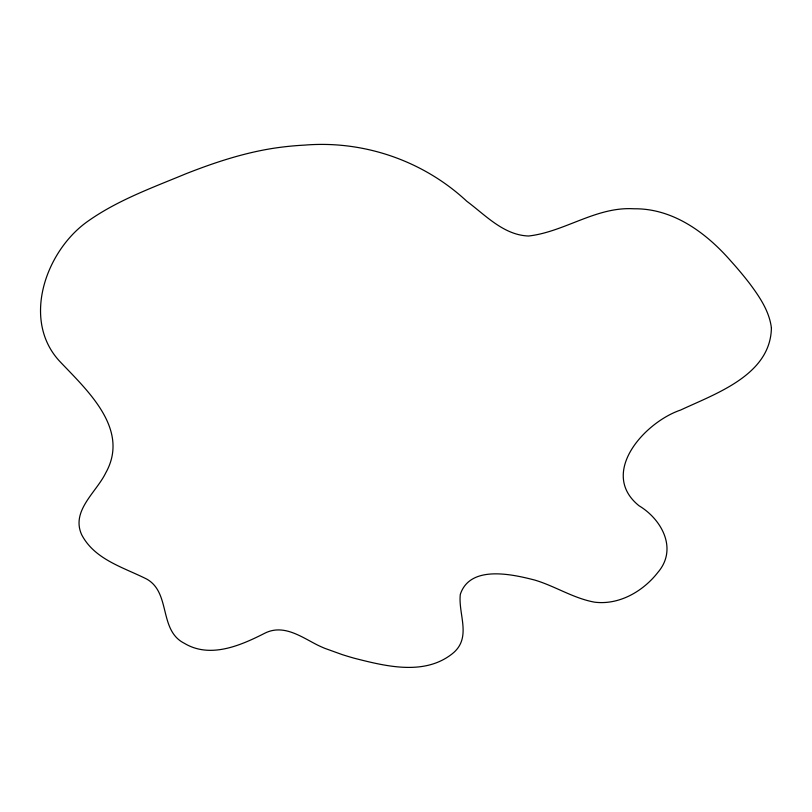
<?xml version="1.0" encoding="UTF-8"?>
<svg xmlns="http://www.w3.org/2000/svg" width="812" height="812" viewBox="0 0 812 812"><rect width="100%" height="100%" fill="white"/><g stroke="black" fill="none" stroke-linecap="round" stroke-linejoin="round"><path stroke-width="1.22" d="M771.4 327.906C770.598 374.931 716.174 393.404 680.537 410.08C644.698 422.149 598.535 473.081 639.003 505.744C661.729 519.304 678.05 549.034 657.791 572.511C643.074 591.349 619.211 605.204 594.739 602.189C573.607 598.444 555.337 586.234 534.946 580.123C512.463 574.297 470.107 564.624 460.313 594.364C458.009 614.39 472.229 637.846 452.396 653.66C424.341 676.01 385.71 666.236 354.062 658.177A291.884 212.957 0.1 0 1 342.217 654.604L324.973 648.402A114.807 77.911 2.9 0 1 317.36 644.982C301.272 636.821 283.55 623.829 264.915 633.157C240.738 645.449 210.257 658.877 184.354 643.307C158.604 630.416 171.017 592.933 146.911 579.179C123.576 567.355 94.699 559.722 81.667 534.712C70.857 510.87 96.232 492.458 105.722 472.929C130.326 429.051 87.087 390.298 59.428 361.025C21.579 319.928 45.736 251.761 86.63 222.133C116.735 200.473 151.996 187.866 185.989 173.738C213.972 162.735 242.727 153.184 272.497 148.444A251.893 196.768 6.2 0 1 304.449 145.125C363.685 140.202 423.265 160.705 466.819 201.285C485.495 215.17 503.724 235.206 528.632 236.008C564.868 231.816 596.17 206.471 633.928 208.785C673.097 208.237 706.399 232.942 731.023 261.241A472.005 342.776 4.8 0 1 749.699 283.591C759.524 296.806 769.34 311.158 771.4 327.906"/></g></svg>
